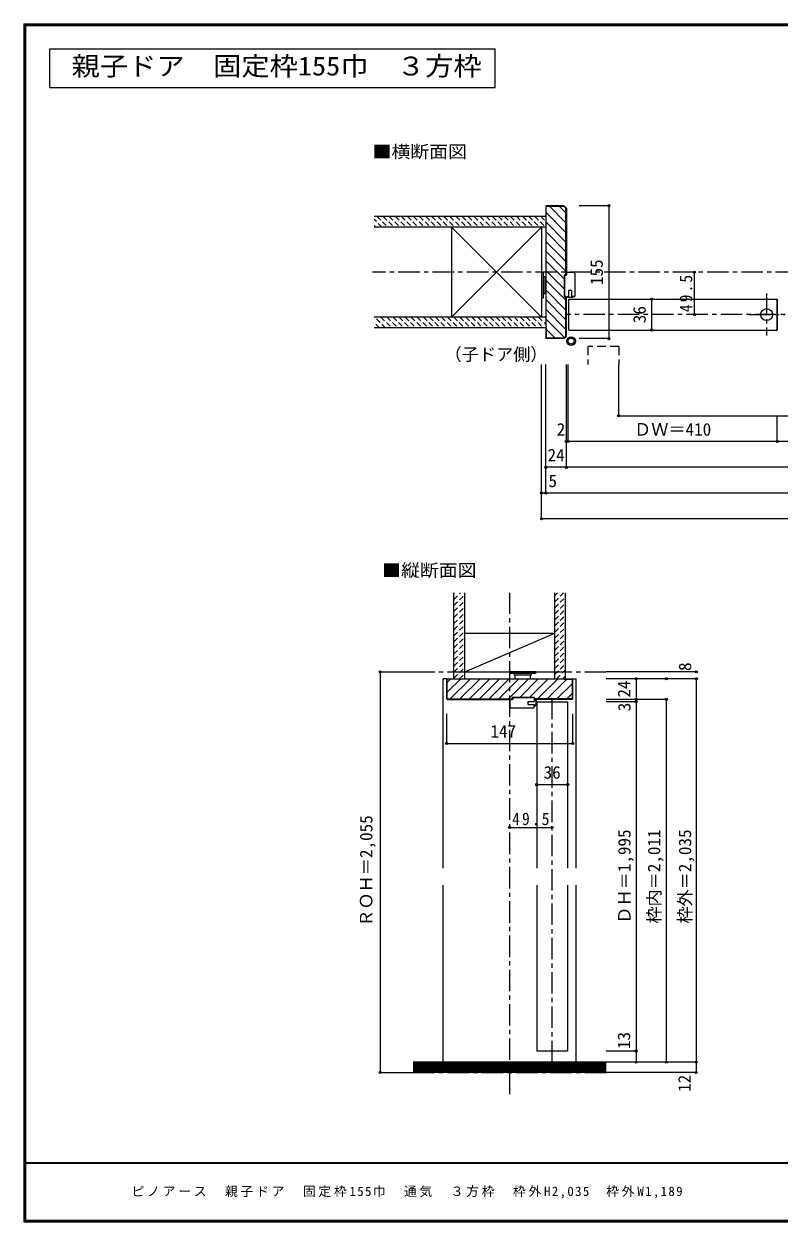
# Model space of a CAD drawing. Units: millimetres at full size, sheet at 1:5. Extents: x -973 to 977, y -718 to 696.
# Drawn here: x -973 to -93, y -701 to 696 of the extents above; entities that cross this region are included whole.
import ezdxf
from ezdxf.enums import TextEntityAlignment as Align

# ---------------------------------------------------------------- set-up
doc = ezdxf.new("R2010")
doc.units = ezdxf.units.MM
doc.header["$LTSCALE"] = 5
doc.header["$PDMODE"] = 32
doc.header["$PDSIZE"] = 2.5
for name, pattern in [('CHAIN1', [8, 5, -1, 1, -1]), ('DASHED1', [1.8, 1.2, -0.6]), ('DASHED2', [3, 2, -1])]:
    doc.linetypes.add(name, pattern=pattern)
for name, color, linetype in [('0-0_補助線', 7, 'Continuous'), ('0-1_通り芯', 4, 'CHAIN1'), ('0-3_仕上げ', 2, 'Continuous'), ('0-4_枠', 3, 'Continuous'), ('0-6_扉', 6, 'Continuous'), ('0-7_金物', 7, 'Continuous'), ('0-A_文字', 3, 'Continuous'), ('0-B_寸法', 7, 'Continuous'), ('0-C_ハッチ', 4, 'DASHED1'), ('F-1_枠', 6, 'Continuous'), ('F-A_文字', 7, 'Continuous')]:
    doc.layers.add(name, color=color, linetype=linetype)
doc.styles.add('ＭＳ ゴシック', font='')
doc.styles.get('ＭＳ ゴシック').set_extended_font_data('MS Gothic')

# ---------------------------------------------------------------- blocks, each defined once
blk = doc.blocks.new('04')
at = {"layer": '0-0_補助線'}
for p, q in [((-6.847, 15.914), (-6.847, -10.086)), ((-5.847, 16.914), (3.153, 16.914)), ((4.953, -11.086), (4.953, 13.914)), ((-5.847, -11.086), (-2.747, -11.086)), ((-2.747, -4.086), (-2.747, -11.086)), ((4.953, -11.086), (0.653, -11.086))]:
    blk.add_line(p, q, dxfattribs=at)
for points in [[(4.953, 13.914), (3.153, 13.914), (3.153, 16.914)], [(-2.747, -4.086), (0.653, -4.086), (0.653, -11.086)]]:
    blk.add_lwpolyline(points, dxfattribs=at)
for centre, radius, start, end in [((-5.847, 15.914), 1, 90, 180), ((-5.847, -10.086), 1, 180, 270), ((-0.812, -9.605), 4.487, 199.27145, 340.72856), ((-0.812, -9.605), 3.887, 202.39487, 337.60513)]:
    blk.add_arc(centre, radius, start, end, dxfattribs=at)
blk = doc.blocks.new('02')
at = {"layer": '0-0_補助線'}
for p, q in [((-4.998, -10.239), (-4.998, 14.761)), ((5.802, 17.761), (-3.198, 17.761)), ((6.802, 16.761), (6.802, -9.239)), ((-4.998, -10.239), (-0.698, -10.239)), ((2.702, -3.239), (2.702, -10.239)), ((5.802, -10.239), (2.702, -10.239)), ((5.002, -10.239), (4.402, -10.839))]:
    blk.add_line(p, q, dxfattribs=at)
for points in [[(-4.998, 14.761), (-3.198, 14.761), (-3.198, 17.761)], [(-3.469, -10.239), (-2.869, -10.839), (4.402, -10.839)], [(2.702, -3.239), (-0.698, -3.239), (-0.698, -10.239)]]:
    blk.add_lwpolyline(points, dxfattribs=at)
for centre, start, end in [((5.802, 16.761), 0, 90), ((5.802, -9.239), 270, 0)]:
    blk.add_arc(centre, 1, start, end, dxfattribs=at)

msp = doc.modelspace()

# ---------------------------------------------------------------- linework, layer by layer
at = {"layer": '0-0_補助線', "color": 3}
for p, q in [((-343.114, 377.504), (-343.114, 403.504)), ((-343.114, 403.504), (-340.847, 403.504)), ((-340.847, 377.504), (-343.114, 377.504)), ((-377.91, -91.5), (-377.91, -89.233))]:
    msp.add_line(p, q, dxfattribs=at)
msp.add_lwpolyline([(-377.91, -89.233), (-403.91, -89.233), (-403.91, -91.5)], dxfattribs=at)
at = {"layer": '0-0_補助線'}
for radius in [5, 3.5]:
    msp.add_circle((-335.383, 326.172), radius, dxfattribs=at)
at = {"layer": '0-1_通り芯'}
for p, q in [((568.153, 406.5), (-566.847, 406.5)), ((344.153, 357), (-340.847, 357)), ((-406.905, -551.877), (-406.905, 32.5)), ((-519.405, -59.5), (-292.048, -59.5)), ((-357.405, -514.5), (-357.405, -91.5)), ((-519.405, -526.5), (-294.405, -526.5))]:
    msp.add_line(p, q, dxfattribs=at)
at = {"layer": '0-1_通り芯', "color": 7}
for p, q in [((-107.384, 381.796), (-107.384, 332.563)), ((-127.919, 357), (-86.133, 357))]:
    msp.add_line(p, q, dxfattribs=at)
at = {"layer": '0-1_通り芯', "color": 7, "linetype": 'Continuous'}
msp.add_circle((-107.384, 357), 7, dxfattribs=at)
at = {"layer": '0-3_仕上げ'}
for p, q in [((-364.847, 471.5), (-564.847, 471.5)), ((-364.847, 459), (-564.847, 459)), ((-364.847, 354), (-564.847, 354)), ((-364.847, 341.5), (-564.847, 341.5)), ((-471.905, -67.5), (-471.905, 32.5)), ((-459.405, -67.5), (-459.405, 32.5)), ((-354.405, -67.5), (-354.405, 32.5)), ((-341.905, -67.5), (-341.905, 32.5)), ((-294.405, -514.5), (-519.405, -514.5)), ((-294.405, -526.5), (-519.405, -526.5))]:
    msp.add_line(p, q, dxfattribs=at)
at = {"layer": '0-3_仕上げ', "color": 3}
for p, q in [((-474.823, 459), (-474.823, 354)), ((-369.823, 459), (-369.823, 354)), ((-459.405, -14.5), (-354.405, -14.5)), ((-459.405, -59.5), (-354.405, -59.5))]:
    msp.add_line(p, q, dxfattribs=at)
at = {"layer": '0-3_仕上げ', "color": 7}
for p, q in [((-369.823, 354), (-474.823, 459)), ((-474.823, 354), (-369.823, 459)), ((-459.405, -59.5), (-354.405, -14.5)), ((-294.405, -516), (-519.405, -516)), ((-294.405, -517.5), (-519.405, -517.5)), ((-294.405, -519), (-519.405, -519)), ((-294.405, -520.5), (-519.405, -520.5)), ((-294.405, -522), (-519.405, -522)), ((-294.405, -523.5), (-519.405, -523.5)), ((-294.405, -525), (-519.405, -525))]:
    msp.add_line(p, q, dxfattribs=at)
at = {"layer": '0-4_枠'}
for p, q in [((-364.847, 484), (-364.847, 329)), ((-343.675, 484), (-364.847, 484)), ((-343.883, 483.5), (-341.347, 480.964)), ((-343.675, 484), (-340.847, 481.172)), ((-341.347, 403.504), (-341.347, 480.964)), ((-340.847, 481.172), (-340.847, 403.504)), ((-364.347, 469), (-364.847, 469)), ((-341.347, 332.036), (-341.347, 377.504)), ((-340.847, 331.828), (-340.847, 377.504)), ((-364.347, 344), (-364.847, 344)), ((-364.347, 344), (-364.347, 329.5)), ((-343.675, 329), (-364.847, 329)), ((-343.882, 329.5), (-364.347, 329.5)), ((-343.882, 329.5), (-341.347, 332.036)), ((-343.675, 329), (-340.847, 331.828)), ((-480.405, -67.5), (-333.405, -67.5)), ((-480.405, -67.5), (-333.405, -67.5)), ((-479.905, -90.586), (-479.905, -68)), ((-470.405, -68), (-479.905, -68)), ((-470.405, -67.5), (-470.405, -68)), ((-343.405, -68), (-343.405, -67.5)), ((-343.405, -68), (-333.905, -68)), ((-333.905, -90.586), (-333.905, -68)), ((-479.491, -91), (-479.905, -90.586)), ((-479.698, -91.5), (-403.91, -91.5)), ((-479.491, -91), (-403.91, -91)), ((-334.319, -91), (-377.91, -91)), ((-334.112, -91.5), (-377.91, -91.5)), ((-334.319, -91), (-333.905, -90.586))]:
    msp.add_line(p, q, dxfattribs=at)
at = {"layer": '0-4_枠', "color": 4}
for p, q in [((-480.405, -67.5), (-484.405, -67.5)), ((-484.405, -288.25), (-484.405, -67.5)), ((-480.405, -67.5), (-484.405, -67.5)), ((-333.405, -67.5), (-329.405, -67.5)), ((-333.405, -67.5), (-329.405, -67.5)), ((-329.405, -288.25), (-329.405, -67.5)), ((-484.405, -514.5), (-484.405, -308.25)), ((-329.405, -514.5), (-329.405, -308.25))]:
    msp.add_line(p, q, dxfattribs=at)
at = {"layer": '0-4_枠'}
for points in [[(-364.347, 469), (-364.347, 483.5), (-343.883, 483.5)], [(-479.698, -91.5), (-480.405, -90.793), (-480.405, -67.5)], [(-334.112, -91.5), (-333.405, -90.793), (-333.405, -67.5)]]:
    msp.add_lwpolyline(points, dxfattribs=at)
at = {"layer": '0-6_扉'}
for p, q in [((-337.847, 375), (-94.884, 375)), ((-337.847, 339), (-337.847, 375)), ((-94.884, 339), (-94.884, 375)), ((-94.884, 375), (-94.884, 339)), ((-337.847, 339), (-94.884, 339)), ((-375.405, -94.5), (-339.405, -94.5)), ((-375.405, -94.5), (-375.405, -288.25)), ((-339.405, -94.5), (-339.405, -288.25)), ((-375.405, -308.25), (-375.405, -501.5)), ((-339.405, -308.25), (-339.405, -501.5)), ((-339.405, -501.5), (-375.405, -501.5))]:
    msp.add_line(p, q, dxfattribs=at)
at = {"layer": '0-6_扉', "linetype": 'DASHED2'}
msp.add_line((-279.852, 319.724), (-279.852, 299), dxfattribs=at)
msp.add_lwpolyline([(-279.852, 319.724), (-315.852, 319.724), (-315.852, 299)], dxfattribs=at)
at = {"layer": '0-7_金物'}
for p, q in [((-369.823, 406.5), (-367.823, 406.5)), ((-369.823, 406.5), (-369.823, 376.5)), ((-367.823, 406.5), (-367.823, 376.5)), ((-367.823, 401.5), (-365.823, 401.5)), ((-365.823, 401.5), (-365.823, 381.5)), ((-365.823, 400.5), (-364.847, 400.5)), ((-367.823, 381.5), (-365.823, 381.5)), ((-365.823, 382.5), (-364.847, 382.5)), ((-369.823, 376.5), (-367.823, 376.5)), ((-406.905, -59.5), (-406.905, -61.5)), ((-376.905, -59.5), (-406.905, -59.5)), ((-376.905, -61.5), (-406.905, -61.5)), ((-401.905, -61.5), (-401.905, -63.5)), ((-381.905, -63.5), (-401.905, -63.5)), ((-400.905, -63.5), (-400.905, -67.5)), ((-382.905, -63.5), (-382.905, -67.5)), ((-381.905, -61.5), (-381.905, -63.5)), ((-376.905, -59.5), (-376.905, -61.5))]:
    msp.add_line(p, q, dxfattribs=at)
at = {"layer": '0-A_文字'}
for p, q in [((-943.333, 621.667), (-943.333, 666.667)), ((-943.333, 666.667), (-423.81, 666.667)), ((-423.81, 621.667), (-423.81, 666.667)), ((-943.333, 621.667), (-423.81, 621.667))]:
    msp.add_line(p, q, dxfattribs=at)
at = {"layer": '0-B_寸法', "color": 4}
for p, q in [((-291.425, 484), (-325.947, 484)), ((-191.425, 357), (-191.425, 406.5)), ((-241.425, 375), (-241.425, 339)), ((-369.823, 149), (-369.823, 299)), ((-364.847, 149), (-364.847, 299)), ((-364.847, 149), (-364.847, 299)), ((-340.847, 179), (-340.847, 299)), ((-338.847, 209), (-338.847, 299)), ((-279.852, 239), (-279.852, 299)), ((-279.852, 239), (284.158, 239)), ((-94.884, 209), (-94.884, 239)), ((344.153, 209), (-340.847, 209)), ((368.153, 179), (-364.847, 179)), ((-364.847, 149), (-369.823, 149)), ((-369.823, 119), (-369.823, 149)), ((368.153, 149), (-364.847, 149)), ((373.129, 119), (-369.823, 119)), ((-557.963, -59.5), (-519.405, -59.5)), ((-189.405, -59.5), (-294.405, -59.5)), ((-189.548, -67.5), (-294.405, -67.5)), ((-189.405, -67.5), (-294.405, -67.5)), ((-259.405, -67.5), (-259.405, -514.5)), ((-189.548, -67.5), (-189.548, -526.5)), ((-224.405, -91.5), (-294.405, -91.5)), ((-259.405, -94.5), (-294.405, -94.5)), ((-224.405, -91.5), (-224.405, -514.5)), ((-480.405, -142.922), (-480.405, -108.4)), ((-375.405, -190.882), (-339.405, -190.882)), ((-406.905, -240.882), (-357.405, -240.882)), ((-259.405, -501.5), (-294.405, -501.5)), ((-189.548, -514.5), (-294.405, -514.5)), ((-189.548, -526.5), (-294.405, -526.5))]:
    msp.add_line(p, q, dxfattribs=at)
for points in [[(-291.425, 484), (-291.425, 329), (-325.947, 329)], [(-557.963, -59.5), (-557.963, -526.5), (-519.405, -526.5)], [(-480.405, -142.922), (-333.405, -142.922), (-333.405, -108.4)]]:
    msp.add_lwpolyline(points, dxfattribs=at)
at = {"layer": '0-B_寸法'}
for p in [(-291.425, 484), (-191.425, 406.5), (-241.425, 375), (-191.425, 357), (-241.425, 339), (-291.425, 329), (-279.852, 239), (-340.847, 209), (-338.847, 209), (-94.884, 209), (-364.847, 179), (-340.847, 179), (-369.823, 149), (-364.847, 149), (-369.823, 119), (-557.963, -59.5), (-259.405, -67.5), (-224.405, -67.5), (-189.548, -67.5), (-189.405, -59.5), (-189.405, -67.5), (-259.405, -91.5), (-259.405, -94.5), (-224.405, -91.5), (-480.405, -142.922), (-333.405, -142.922), (-375.405, -190.882), (-339.405, -190.882), (-406.905, -240.882), (-357.405, -240.882), (-259.405, -501.5), (-259.405, -514.5), (-224.405, -514.5), (-189.548, -514.5), (-557.963, -526.5), (-189.548, -526.5)]:
    msp.add_point(p, dxfattribs=at)
at = {"layer": '0-C_ハッチ', "linetype": 'Continuous'}
for p, q in [((-364.347, 475.853), (-341.347, 452.853)), ((-360.68, 483.5), (-341.347, 464.166)), ((-349.367, 483.5), (-341.347, 475.48)), ((-364.847, 465.039), (-341.347, 441.539)), ((-364.847, 453.726), (-341.347, 430.225)), ((-364.847, 442.412), (-341.347, 418.912)), ((-364.847, 431.098), (-341.347, 407.598)), ((-364.847, 419.784), (-342.847, 397.784)), ((-364.847, 408.47), (-342.847, 386.471)), ((-364.847, 397.157), (-341.347, 373.657)), ((-364.847, 385.843), (-341.347, 362.343)), ((-364.847, 374.529), (-341.347, 351.029)), ((-364.847, 363.216), (-341.347, 339.716)), ((-364.847, 351.902), (-343.164, 330.219)), ((-364.347, 340.088), (-353.759, 329.5)), ((-479.905, -83.306), (-464.099, -67.5)), ((-479.905, -71.992), (-475.913, -68)), ((-476.285, -91), (-452.785, -67.5)), ((-464.972, -91), (-441.472, -67.5)), ((-453.658, -91), (-430.158, -67.5)), ((-442.344, -91), (-418.844, -67.5)), ((-431.031, -91), (-407.53, -67.5)), ((-419.717, -91), (-396.217, -67.5)), ((-408.403, -91), (-384.903, -67.5)), ((-395.323, -89.233), (-373.589, -67.5)), ((-384.009, -89.233), (-362.275, -67.5)), ((-374.462, -91), (-350.962, -67.5)), ((-363.148, -91), (-340.148, -68)), ((-351.834, -91), (-333.905, -73.071)), ((-340.521, -91), (-333.905, -84.385))]:
    msp.add_line(p, q, dxfattribs=at)
at = {"layer": '0-C_ハッチ'}
for p, q in [((-556.022, 459), (-564.847, 467.825)), ((-561.451, 471.5), (-548.951, 459)), ((-554.38, 471.5), (-541.88, 459)), ((-547.309, 471.5), (-534.809, 459)), ((-540.238, 471.5), (-527.738, 459)), ((-533.167, 471.5), (-520.667, 459)), ((-526.095, 471.5), (-513.595, 459)), ((-519.024, 471.5), (-506.524, 459)), ((-511.953, 471.5), (-499.453, 459)), ((-504.882, 471.5), (-492.382, 459)), ((-497.811, 471.5), (-485.311, 459)), ((-490.74, 471.5), (-478.24, 459)), ((-483.669, 471.5), (-471.169, 459)), ((-476.598, 471.5), (-464.098, 459)), ((-469.527, 471.5), (-457.027, 459)), ((-462.456, 471.5), (-449.956, 459)), ((-455.385, 471.5), (-442.885, 459)), ((-448.314, 471.5), (-435.814, 459)), ((-441.243, 471.5), (-428.743, 459)), ((-434.172, 471.5), (-421.672, 459)), ((-427.1, 471.5), (-414.6, 459)), ((-420.029, 471.5), (-407.529, 459)), ((-412.958, 471.5), (-400.458, 459)), ((-405.887, 471.5), (-393.387, 459)), ((-398.816, 471.5), (-386.316, 459)), ((-391.745, 471.5), (-379.245, 459)), ((-384.674, 471.5), (-372.174, 459)), ((-377.603, 471.5), (-365.103, 459)), ((-370.532, 471.5), (-364.847, 465.815)), ((-563.093, 459), (-564.847, 460.754)), ((-551.659, 341.5), (-564.159, 354)), ((-557.088, 354), (-544.588, 341.5)), ((-550.017, 354), (-537.517, 341.5)), ((-542.946, 354), (-530.446, 341.5)), ((-535.875, 354), (-523.375, 341.5)), ((-528.804, 354), (-516.304, 341.5)), ((-521.733, 354), (-509.233, 341.5)), ((-514.661, 354), (-502.161, 341.5)), ((-507.59, 354), (-495.09, 341.5)), ((-500.519, 354), (-488.019, 341.5)), ((-493.448, 354), (-480.948, 341.5)), ((-486.377, 354), (-473.877, 341.5)), ((-479.306, 354), (-466.806, 341.5)), ((-472.235, 354), (-459.735, 341.5)), ((-465.164, 354), (-452.664, 341.5)), ((-458.093, 354), (-445.593, 341.5)), ((-451.022, 354), (-438.522, 341.5)), ((-443.951, 354), (-431.451, 341.5)), ((-436.88, 354), (-424.38, 341.5)), ((-429.809, 354), (-417.309, 341.5)), ((-422.738, 354), (-410.238, 341.5)), ((-415.667, 354), (-403.167, 341.5)), ((-408.595, 354), (-396.095, 341.5)), ((-401.524, 354), (-389.024, 341.5)), ((-394.453, 354), (-381.953, 341.5)), ((-387.382, 354), (-374.882, 341.5)), ((-380.311, 354), (-367.811, 341.5)), ((-373.24, 354), (-364.847, 345.607)), ((-366.169, 354), (-364.847, 352.678)), ((-558.73, 341.5), (-564.847, 347.617)), ((-471.905, 32.102), (-471.507, 32.5)), ((-471.905, 25.031), (-464.436, 32.5)), ((-471.905, 17.96), (-459.405, 30.46)), ((-354.405, 22.323), (-344.228, 32.5)), ((-354.405, 29.394), (-351.299, 32.5)), ((-471.905, 10.889), (-459.405, 23.389)), ((-471.905, 3.818), (-459.405, 16.318)), ((-354.405, 15.252), (-341.905, 27.752)), ((-354.405, 8.181), (-341.905, 20.681)), ((-471.905, -3.253), (-459.405, 9.247)), ((-471.905, -10.324), (-459.405, 2.176)), ((-354.405, 1.11), (-341.905, 13.61)), ((-354.405, -5.961), (-341.905, 6.539)), ((-471.905, -17.395), (-459.405, -4.895)), ((-471.905, -24.466), (-459.405, -11.966)), ((-354.405, -13.032), (-341.905, -0.532)), ((-354.405, -20.103), (-341.905, -7.603)), ((-471.905, -31.537), (-459.405, -19.037)), ((-471.905, -38.608), (-459.405, -26.108)), ((-354.405, -27.174), (-341.905, -14.674)), ((-354.405, -34.245), (-341.905, -21.745)), ((-471.905, -45.679), (-459.405, -33.179)), ((-471.905, -52.751), (-459.405, -40.251)), ((-354.405, -41.317), (-341.905, -28.817)), ((-354.405, -48.388), (-341.905, -35.888)), ((-471.905, -59.822), (-459.405, -47.322)), ((-471.905, -66.893), (-459.405, -54.393)), ((-354.405, -55.459), (-341.905, -42.959)), ((-354.405, -62.53), (-341.905, -50.03)), ((-465.441, -67.5), (-459.405, -61.464)), ((-352.304, -67.5), (-341.905, -57.101)), ((-345.233, -67.5), (-341.905, -64.172))]:
    msp.add_line(p, q, dxfattribs=at)
at = {"layer": 'F-1_枠'}
for p, q in [((-973.347, 695.833), (-973.347, -700.833)), ((-973.347, 695.833), (976.653, 695.833)), ((-973.347, 695), (976.653, 695)), ((-973.347, 694.167), (976.653, 694.167)), ((-972.514, 695.833), (-972.514, -700.833)), ((-971.68, 695.833), (-971.68, -700.833)), ((976.653, -631.667), (-973.347, -631.667)), ((976.653, -632.5), (-973.347, -632.5)), ((976.653, -699.167), (-973.347, -699.167)), ((976.653, -700), (-973.347, -700)), ((976.653, -700.833), (-973.347, -700.833))]:
    msp.add_line(p, q, dxfattribs=at)

# ---------------------------------------------------------------- block references
at = {"layer": '0-0_補助線'}
msp.add_blockref('02', (-337.649, 388.243), dxfattribs=at)
at = {"layer": '0-0_補助線', "rotation": 90}
msp.add_blockref('04', (-389.496, -94.653), dxfattribs=at)

# ---------------------------------------------------------------- texts
at = {"layer": '0-A_文字', "style": 'ＭＳ ゴシック', "width": 1.1}
msp.add_text('親子ドア\u3000固定枠155巾\u3000３方枠', height=21.99, dxfattribs=at).set_placement((-917.857, 629.167), align=Align.BOTTOM_LEFT)
at = {"layer": '0-A_文字', "color": 7, "style": 'ＭＳ ゴシック', "width": 1.1}
for s, p in [('■横断面図', (-566.847, 535.24)), ('■縦断面図', (-555.663, 47.256))]:
    msp.add_text(s, height=14.66, dxfattribs=at).set_placement(p, align=Align.BOTTOM_LEFT)
at = {"layer": '0-A_文字', "color": 7, "style": 'ＭＳ ゴシック'}
msp.add_text('（子ドア側）', height=14.66, dxfattribs=at).set_placement((-482.847, 299), align=Align.BOTTOM_LEFT)
at = {"layer": '0-B_寸法', "style": 'ＭＳ ゴシック'}
for s, p in [('155', (-293.925, 391.5)), ('36', (-243.925, 347)), ('8', (-190.889, -58.45)), ('24', (-261.905, -89.5)), ('3', (-261.568, -105.385)), ('ＲＯＨ＝2,055', (-562.604, -356.5)), ('ＤＨ＝1,995', (-261.585, -353)), ('枠内＝2,011', (-226.905, -353)), ('枠外＝2,035', (-190.891, -353)), ('13', (-262.114, -499.215)), ('12', (-191.464, -549.1))]:
    msp.add_text(s, height=14.66, rotation=90, dxfattribs=at).set_placement(p, align=Align.BOTTOM_LEFT)
for s, p in [('2', (-352.169, 211.5)), ('ＤＷ＝410', (-261.865, 211.5)), ('24', (-362.847, 181.5)), ('5', (-361.701, 151.5)), ('147', (-429.405, -140.422)), ('36', (-367.405, -188.382))]:
    msp.add_text(s, height=14.66, dxfattribs=at).set_placement(p, align=Align.BOTTOM_LEFT)
at = {"layer": '0-B_寸法', "insert": (-193.925, 359.875), "char_height": 14.66, "attachment_point": 7, "rotation": 90, "style": 'ＭＳ ゴシック'}
msp.add_mtext('\\T1.28;\\W0.9;49.5', dxfattribs=at)
at = {"layer": '0-B_寸法', "insert": (-404.03, -238.382), "char_height": 14.66, "attachment_point": 7, "style": 'ＭＳ ゴシック'}
msp.add_mtext('\\T1.28;\\W0.9;49.5', dxfattribs=at)
at = {"layer": 'F-A_文字', "insert": (-847.938, -673.333), "char_height": 11, "attachment_point": 7, "style": 'ＭＳ ゴシック'}
msp.add_mtext('\\T1.21;ピノアース\u3000親子ドア\u3000固定枠155巾\u3000通気\u3000３方枠\u3000枠外H2,035\u3000枠外W1,189', dxfattribs=at)

doc.saveas('drawing.dxf')
